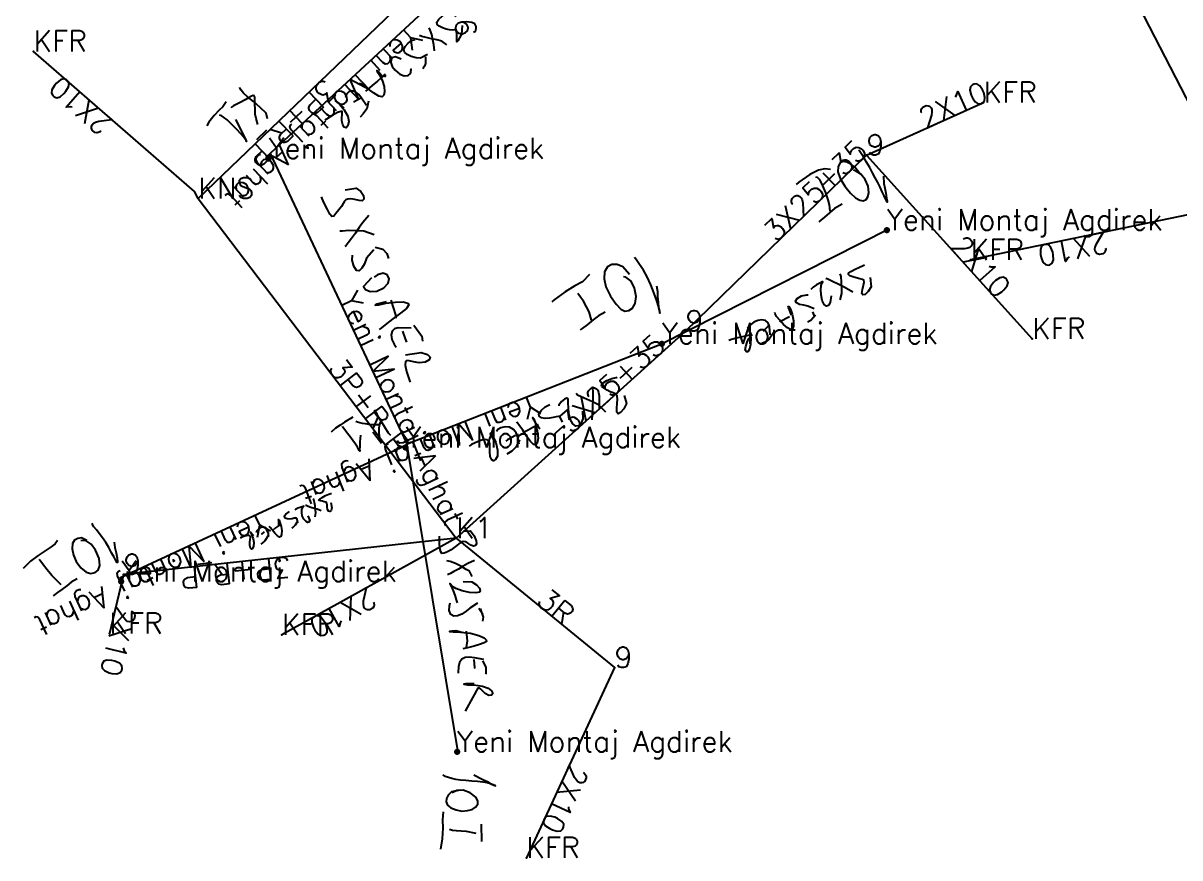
# Model space of a CAD drawing. Extents: x 510644 to 510972, y 4590403 to 4590808.
# Drawn here: x 510691.4 to 510802.9, y 4590513 to 4590593.4 of the extents above; entities that cross this region are included whole.
import ezdxf

# ---------------------------------------------------------------- set-up
doc = ezdxf.new("R2010")
doc.units = 0
doc.header["$MEASUREMENT"] = 0
for name, color, linetype, true_color in [('2X10', 96, 'Continuous', 0x008000), ('3P+R_P', 96, 'Continuous', 0x008000), ('3R', 96, 'Continuous', 0x008000), ('3X25+35', 96, 'Continuous', 0x008000), ('9', 96, 'Continuous', 0x008000), ('Cizimler', 5, 'Continuous', 0x0000ff), ('K1', 96, 'Continuous', 0x008000), ('KOFRA', 96, 'Continuous', 0x008000), ('KONSOL', 96, 'Continuous', 0x008000), ('Yeni_Montaj_Agdirek', 5, 'Continuous', 0x0000ff), ('Yeni_Montaj_Aghat', 5, 'Continuous', 0x0000ff)]:
    doc.layers.add(name, color=color, linetype=linetype, true_color=true_color)
doc.layers.add('Etiket', color=7, linetype='Continuous')
doc.styles.get("Standard").update_dxf_attribs({"font": 'simplex.shx'})

msp = doc.modelspace()

# ---------------------------------------------------------------- linework, layer by layer
at = {"layer": '2X10', "color": 96, "true_color": 0x008000}
for p, q in [((510772.7151, 4590580.7127), (510784.002, 4590585.7917)), ((510772.7151, 4590580.7127), (510788.6947, 4590563.0123)), ((510808.8202, 4590576.0166), (510782.7576, 4590570.6125)), ((510733.1523, 4590543.7779), (510716.3404, 4590534.4805)), ((510701.0903, 4590540.284), (510699.7149, 4590534.588)), ((510748.4224, 4590531.3037), (510739.9218, 4590512.9655))]:
    msp.add_line(p, q, dxfattribs=at)
msp.add_polyline3d([(510708.2862, 4590576.5414, 0), (510707.9084, 4590577.222, 0), (510692.4029, 4590590.7259, 0)], dxfattribs=at)
at = {"layer": '3P+R_P', "color": 96, "true_color": 0x008000}
for p, q in [((510808.8202, 4590576.0166), (510789.8739, 4590612.8192)), ((510732.6178, 4590599.9077), (510708.2862, 4590576.5414)), ((510708.2862, 4590576.5414), (510733.1523, 4590543.7779)), ((510733.1523, 4590543.7779), (510701.0903, 4590540.284))]:
    msp.add_line(p, q, dxfattribs=at)
at = {"layer": '3R', "color": 96, "true_color": 0x008000}
msp.add_line((510733.1523, 4590543.7779), (510748.4224, 4590531.3037), dxfattribs=at)
at = {"layer": '3X25+35', "color": 96, "true_color": 0x008000}
for p, q in [((510755.2629, 4590563.7547), (510772.7151, 4590580.7127)), ((510733.1523, 4590543.7779), (510755.2629, 4590563.7547))]:
    msp.add_line(p, q, dxfattribs=at)
at = {"layer": '9', "color": 96, "true_color": 0x008000}
for p in [(510772.7151, 4590580.7127), (510755.2629, 4590563.7547), (510701.0903, 4590540.284), (510748.4224, 4590531.3037)]:
    msp.add_point(p, dxfattribs=at)
at = {"layer": 'Cizimler', "color": 5, "true_color": 0x0000ff}
for p, q in [((510767.7341, 4590565.1287), (510767.55, 4590565.6247)), ((510763.3447, 4590564.3712), (510762.7449, 4590563.7174)), ((510735.3508, 4590537.0558), (510735.7363, 4590536.4539))]:
    msp.add_line(p, q, dxfattribs=at)
for points in [[(510733.7372, 4590593.2138, 0), (510733.6711, 4590592.3784, 0), (510733.4856, 4590592.03, 0), (510733.323, 4590591.7431, 0), (510733.2341, 4590591.6482, 0), (510733.2142, 4590591.7583, 0), (510733.2226, 4590592.0939, 0), (510733.2186, 4590592.4277, 0), (510733.1879, 4590592.6548, 0), (510733.1215, 4590592.7586, 0), (510732.9793, 4590592.8051, 0), (510732.7755, 4590592.783, 0), (510732.5056, 4590592.8016, 0), (510732.1768, 4590592.8597, 0), (510731.8224, 4590592.9944, 0), (510731.5166, 4590593.152, 0), (510731.33, 4590593.3278, 0), (510731.2873, 4590593.5273, 0), (510731.4725, 4590593.8179, 0), (510731.8202, 4590594.1224, 0), (510732.2143, 4590594.4413, 0), (510732.5526, 4590594.6476, 0), (510732.8394, 4590594.6791, 0)], [(510731.0673, 4590590.7642, 0), (510731.0051, 4590591.3446, 0), (510730.9032, 4590591.8355, 0), (510730.7927, 4590592.3373, 0), (510730.6602, 4590592.7725, 0), (510730.5644, 4590593.0084, 0)], [(510730.3807, 4590590.4278, 0), (510729.7207, 4590590.0632, 0), (510729.3012, 4590590.0938, 0), (510728.8309, 4590590.2342, 0), (510728.4241, 4590590.4213, 0), (510728.1844, 4590590.656, 0), (510728.1005, 4590590.893, 0), (510728.237, 4590591.2058, 0), (510728.5276, 4590591.518, 0), (510728.8588, 4590591.7673, 0), (510729.1814, 4590591.8535, 0)], [(510732.2466, 4590591.3592, 0), (510731.7593, 4590591.6992, 0), (510731.3019, 4590591.8322, 0), (510730.7847, 4590591.9333, 0), (510730.2701, 4590592.0549, 0), (510729.8416, 4590592.1658, 0), (510729.6152, 4590592.2428, 0)], [(510727.8615, 4590589.9623, 0), (510727.3152, 4590590.1917, 0), (510727.0541, 4590590.1169, 0), (510726.8872, 4590589.9443, 0), (510726.8595, 4590589.6402, 0), (510726.9967, 4590589.2785, 0), (510727.2813, 4590588.9006, 0), (510727.7209, 4590588.5279, 0), (510728.1406, 4590588.3579, 0), (510728.5144, 4590588.4127, 0), (510728.7434, 4590588.5944, 0), (510728.8032, 4590588.9303, 0), (510728.7407, 4590589.0441, 0)], [(510730.1989, 4590590.2107, 0), (510730.2104, 4590589.5463, 0), (510730.0927, 4590589.2841, 0), (510729.976, 4590589.0965, 0), (510729.9245, 4590589.0524, 0)], [(510726.1194, 4590588.2076, 0), (510725.6079, 4590588.8042, 0), (510725.5059, 4590588.8875, 0), (510725.5523, 4590588.799, 0), (510725.7428, 4590588.4938, 0), (510726.0263, 4590587.9609, 0), (510726.201, 4590587.3282, 0), (510726.243, 4590586.8361, 0), (510726.1708, 4590586.5113, 0), (510726.0052, 4590586.3493, 0), (510725.6844, 4590586.4192, 0), (510725.1965, 4590586.7293, 0), (510724.7141, 4590587.075, 0), (510724.2669, 4590587.3874, 0), (510723.9295, 4590587.5954, 0), (510723.8223, 4590587.6653, 0)], [(510726.132, 4590588.3672, 0), (510725.5601, 4590587.8354, 0), (510725.0708, 4590587.4345, 0), (510724.5677, 4590587.0063, 0), (510724.3984, 4590586.8749, 0)], [(510714.0278, 4590583.6756, 0), (510713.8671, 4590584.2398, 0), (510713.7834, 4590584.6669, 0), (510713.7615, 4590585.1494, 0), (510713.7512, 4590585.6442, 0), (510713.7489, 4590586.0311, 0), (510713.7254, 4590586.3063, 0), (510713.6759, 4590586.4528, 0), (510713.5877, 4590586.4615, 0), (510713.42, 4590586.3891, 0), (510713.1449, 4590586.2337, 0), (510712.797, 4590586.0468, 0), (510712.4038, 4590585.8367, 0), (510712.0069, 4590585.6494, 0), (510711.689, 4590585.4885, 0), (510711.4954, 4590585.3523, 0), (510711.4383, 4590585.2927, 0)], [(510714.9673, 4590584.226, 0), (510714.8425, 4590584.7586, 0), (510714.2459, 4590585.2966, 0), (510713.6051, 4590585.8786, 0), (510713.0487, 4590586.3495, 0), (510712.6454, 4590586.7052, 0), (510712.4089, 4590586.9894, 0), (510712.3011, 4590587.2013, 0), (510712.2794, 4590587.2539, 0)], [(510724.5179, 4590585.5174, 0), (510724.0426, 4590586.2089, 0), (510723.7656, 4590586.5566, 0), (510723.4451, 4590586.8252, 0), (510723.1234, 4590586.912, 0), (510722.8144, 4590586.8216, 0), (510722.5784, 4590586.5894, 0), (510722.4745, 4590586.2896, 0)], [(510724.0227, 4590586.2487, 0), (510723.3176, 4590585.8573, 0), (510723.2504, 4590585.797, 0)], [(510710.9921, 4590585.8427, 0), (510710.6575, 4590585.3815, 0), (510710.2913, 4590585.0528, 0), (510709.8126, 4590584.5514, 0), (510709.2972, 4590583.8932, 0), (510709.0989, 4590583.5409, 0)], [(510722.3403, 4590585.2486, 0), (510721.928, 4590585.6298, 0), (510721.6576, 4590585.8519, 0), (510721.5353, 4590585.9595, 0), (510721.6574, 4590585.8872, 0), (510721.9396, 4590585.5954, 0), (510722.3595, 4590585.081, 0), (510722.7042, 4590584.4797, 0), (510722.7948, 4590583.95, 0), (510722.7137, 4590583.543, 0), (510722.5433, 4590583.3633, 0), (510722.3632, 4590583.4015, 0), (510722.2139, 4590583.6447, 0), (510722.136, 4590584.0161, 0), (510722.1289, 4590584.3459, 0), (510722.156, 4590584.6049, 0), (510722.1677, 4590584.8096, 0), (510722.15, 4590584.9329, 0), (510722.0349, 4590584.9313, 0), (510721.7138, 4590584.8241, 0), (510721.2509, 4590584.5696, 0), (510720.6529, 4590584.1846, 0), (510720.4918, 4590584.0755, 0)], [(510724.697, 4590585.9271, 0), (510724.5344, 4590585.1842, 0), (510724.2017, 4590584.6937, 0), (510723.8863, 4590584.3863, 0)], [(510711.8754, 4590584.1556, 0), (510712.2823, 4590583.3381, 0), (510712.5108, 4590582.8818, 0), (510712.7054, 4590582.5049, 0), (510712.8303, 4590582.2629, 0), (510712.9084, 4590582.1116, 0), (510712.9483, 4590582.0342, 0), (510712.9147, 4590582.1265, 0), (510712.7361, 4590582.3524, 0), (510712.4154, 4590582.7374, 0), (510711.9777, 4590583.2257, 0), (510711.4997, 4590583.7147, 0), (510711.0581, 4590584.1089, 0), (510710.7223, 4590584.377, 0), (510710.4846, 4590584.5353, 0), (510710.3466, 4590584.5853, 0)], [(510774.3509, 4590578.6903, 0), (510774.4036, 4590577.9736, 0), (510774.4961, 4590577.5336, 0), (510774.5811, 4590577.0371, 0), (510774.6417, 4590576.5794, 0), (510774.6997, 4590576.2703, 0), (510774.7261, 4590576.1785, 0), (510774.6804, 4590576.2352, 0), (510774.5736, 4590576.4545, 0), (510774.4188, 4590576.787, 0), (510774.2331, 4590577.188, 0), (510774.0296, 4590577.6235, 0), (510773.8023, 4590578.0857, 0), (510773.5546, 4590578.5427, 0), (510773.3113, 4590579.007, 0), (510773.0325, 4590579.5163, 0), (510772.7363, 4590580.0358, 0), (510772.4596, 4590580.4973, 0), (510772.2184, 4590580.8769, 0), (510772.0683, 4590581.0809, 0), (510772.0006, 4590581.1576, 0), (510771.9879, 4590581.1014, 0)], [(510772.0421, 4590578.9735, 0), (510771.6069, 4590579.5595, 0), (510771.2255, 4590579.8496, 0), (510770.8307, 4590580.0385, 0), (510770.4669, 4590580.0919, 0), (510770.1793, 4590579.9812, 0), (510769.9942, 4590579.6259, 0), (510769.9618, 4590579.0998, 0), (510770.1774, 4590578.4564, 0), (510770.6157, 4590577.7271, 0), (510771.1649, 4590577.059, 0), (510771.6568, 4590576.6101, 0), (510772.0624, 4590576.3833, 0), (510772.399, 4590576.3281, 0), (510772.6767, 4590576.436, 0), (510772.8646, 4590576.6902, 0), (510772.943, 4590577.1234, 0), (510772.8692, 4590577.7138, 0), (510772.5804, 4590578.3622, 0), (510772.1819, 4590578.8874, 0), (510771.675, 4590579.1959, 0), (510771.4731, 4590579.2626, 0)], [(510769.2361, 4590579.3272, 0), (510768.6962, 4590579.3979, 0), (510768.1033, 4590579.2687, 0), (510767.2437, 4590578.8621, 0), (510766.2008, 4590578.1235, 0), (510765.9236, 4590577.8959, 0)], [(510769.2077, 4590575.3115, 0), (510769.1638, 4590575.9146, 0), (510769.015, 4590576.398, 0), (510768.7867, 4590577.0747, 0), (510768.5099, 4590577.7729, 0), (510768.248, 4590578.3168, 0), (510768.0072, 4590578.571, 0), (510767.8505, 4590578.6045, 0)], [(510722.4594, 4590577.3875, 0), (510723.4993, 4590577.5285, 0), (510723.949, 4590577.1976, 0), (510724.2285, 4590576.8137, 0), (510724.2534, 4590576.4882, 0), (510724.1032, 4590576.3291, 0), (510723.7859, 4590576.3391, 0), (510723.3755, 4590576.4376, 0), (510722.9898, 4590576.5067, 0), (510722.7056, 4590576.4869, 0), (510722.5096, 4590576.4125, 0), (510722.373, 4590576.2676, 0), (510722.2481, 4590576.0588, 0), (510722.0889, 4590575.7763, 0), (510721.8449, 4590575.4302, 0), (510721.565, 4590575.1079, 0), (510721.3453, 4590574.8507, 0), (510721.1563, 4590574.7937, 0), (510720.9828, 4590575.0141, 0), (510720.7438, 4590575.4857, 0), (510720.4355, 4590576.1009, 0), (510720.2464, 4590576.5454, 0), (510720.1667, 4590576.712, 0)], [(510770.3768, 4590575.9975, 0), (510769.6231, 4590575.5715, 0), (510769.1402, 4590575.1427, 0), (510768.6744, 4590574.7424, 0), (510768.3228, 4590574.4581, 0), (510768.1325, 4590574.2914, 0)], [(510724.736, 4590574.8864, 0), (510724.1581, 4590574.2268, 0), (510723.8112, 4590573.7404, 0), (510723.4328, 4590573.1812, 0), (510723.0592, 4590572.6822, 0), (510722.7329, 4590572.2791, 0), (510722.5326, 4590572.0127, 0), (510722.435, 4590571.9061, 0)], [(510725.2639, 4590573.0235, 0), (510724.2609, 4590573.374, 0), (510723.5134, 4590573.4306, 0), (510722.7774, 4590573.4453, 0), (510722.2006, 4590573.4042, 0), (510721.9214, 4590573.3796, 0)], [(510725.3577, 4590571.8456, 0), (510726.0994, 4590571.6682, 0), (510726.4553, 4590571.2295, 0), (510726.6252, 4590570.7649, 0)], [(510725.2121, 4590571.5966, 0), (510724.5163, 4590570.7867, 0), (510724.3018, 4590570.2508, 0), (510724.0512, 4590569.8132, 0), (510723.7966, 4590569.5696, 0), (510723.5466, 4590569.6078, 0), (510723.2802, 4590570.006, 0), (510723.1385, 4590570.5903, 0), (510723.1671, 4590571.0616, 0)], [(510752.4657, 4590568.1296, 0), (510752.5658, 4590567.5748, 0), (510752.5706, 4590567.0552, 0), (510752.6225, 4590566.5049, 0), (510752.6796, 4590565.9897, 0), (510752.7497, 4590565.6283, 0), (510752.7943, 4590565.477, 0), (510752.8015, 4590565.6564, 0), (510752.7, 4590566.0713, 0), (510752.5034, 4590566.6625, 0), (510752.2327, 4590567.3902, 0), (510751.9113, 4590568.2073, 0), (510751.5599, 4590568.971, 0), (510751.2025, 4590569.6208, 0), (510750.8381, 4590570.1737, 0), (510750.5744, 4590570.5738, 0), (510750.4201, 4590570.7976, 0), (510750.377, 4590570.8733, 0)], [(510749.8767, 4590569.222, 0), (510749.2161, 4590569.9631, 0), (510748.6947, 4590570.1662, 0), (510748.1542, 4590570.1815, 0), (510747.7314, 4590569.955, 0), (510747.4711, 4590569.4657, 0), (510747.4337, 4590568.8057, 0), (510747.6013, 4590568.0309, 0), (510748.0436, 4590567.1209, 0), (510748.5671, 4590566.3387, 0), (510749.0207, 4590565.8531, 0), (510749.4207, 4590565.6594, 0), (510749.8113, 4590565.7297, 0), (510750.1694, 4590565.9509, 0), (510750.4225, 4590566.4083, 0), (510750.4964, 4590567.1035, 0), (510750.3512, 4590567.89, 0), (510750.0284, 4590568.5656, 0), (510749.506, 4590568.9462, 0), (510749.2873, 4590568.9978, 0)], [(510773.0799, 4590568.9182, 0), (510773.1765, 4590568.0242, 0), (510772.8969, 4590567.5564, 0), (510772.5972, 4590567.2858, 0), (510772.3603, 4590567.2392, 0), (510772.2618, 4590567.3844, 0), (510772.3257, 4590567.772, 0), (510772.4329, 4590568.1837, 0), (510772.4981, 4590568.4862, 0), (510772.473, 4590568.6503, 0), (510772.3258, 4590568.744, 0), (510772.0714, 4590568.8036, 0), (510771.729, 4590568.8789, 0), (510771.4003, 4590568.9759, 0), (510771.1174, 4590569.0917, 0), (510770.972, 4590569.2119, 0), (510770.9782, 4590569.3313, 0), (510771.2162, 4590569.4994, 0), (510771.6226, 4590569.7147, 0), (510772.053, 4590569.9236, 0), (510772.4013, 4590570.0866, 0), (510772.5255, 4590570.1464, 0)], [(510724.9836, 4590568.8924, 0), (510724.2314, 4590568.0492, 0), (510724.4047, 4590567.7634, 0), (510724.8669, 4590567.5677, 0), (510725.5193, 4590567.6071, 0), (510726.1641, 4590567.9297, 0), (510726.6073, 4590568.3629, 0), (510726.6928, 4590568.8194, 0), (510726.5063, 4590569.1905, 0), (510726.1146, 4590569.3461, 0), (510725.5737, 4590569.1919, 0), (510725.2627, 4590568.9638, 0)], [(510746.0202, 4590569.2045, 0), (510745.3234, 4590568.5167, 0), (510744.5923, 4590568.1333, 0), (510743.6639, 4590567.545, 0), (510742.6024, 4590566.7674, 0), (510742.3651, 4590566.5713, 0)], [(510769.3216, 4590567.1506, 0), (510769.2324, 4590566.4989, 0), (510769.0472, 4590566.2316, 0), (510768.8503, 4590566.1649, 0), (510768.6394, 4590566.3336, 0), (510768.454, 4590566.7118, 0), (510768.3351, 4590567.2434, 0), (510768.3157, 4590567.7401, 0), (510768.3453, 4590568.146, 0), (510768.4351, 4590568.4079, 0), (510768.5111, 4590568.5063, 0), (510768.4372, 4590568.4938, 0), (510768.2239, 4590568.3842, 0), (510767.9059, 4590568.204, 0), (510767.5762, 4590567.9772, 0), (510767.3429, 4590567.7769, 0)], [(510771.4093, 4590567.507, 0), (510770.5746, 4590568.0042, 0), (510769.9785, 4590568.273, 0), (510769.4313, 4590568.5312, 0), (510768.9835, 4590568.7457, 0), (510768.8031, 4590568.8277, 0)], [(510770.1691, 4590566.7818, 0), (510770.3521, 4590567.3738, 0), (510770.3384, 4590567.9024, 0), (510770.3153, 4590568.4948, 0), (510770.2729, 4590569.0265, 0), (510770.1813, 4590569.2799, 0)], [(510746.1911, 4590564.8214, 0), (510745.9944, 4590565.5951, 0), (510745.7301, 4590566.1084, 0), (510745.4348, 4590566.642, 0), (510745.142, 4590567.0331, 0), (510744.8799, 4590567.373, 0)], [(510726.4065, 4590566.5603, 0), (510725.5178, 4590566.3559, 0), (510725.3495, 4590566.2402, 0), (510725.6875, 4590566.2834, 0), (510726.3735, 4590566.4502, 0), (510727.2709, 4590566.5525, 0), (510728.0489, 4590566.5682, 0), (510728.485, 4590566.4435, 0), (510728.5975, 4590566.2909, 0), (510728.3696, 4590565.9474, 0), (510727.7755, 4590565.4686, 0), (510727.0605, 4590564.9323, 0), (510726.4617, 4590564.4752, 0), (510725.9663, 4590564.0695, 0), (510725.7299, 4590563.911, 0)], [(510726.851, 4590566.7215, 0), (510727.3037, 4590565.3159, 0), (510727.3471, 4590564.9929, 0)], [(510767.6758, 4590565.9164, 0), (510767.0708, 4590566.1703, 0), (510766.6699, 4590566.2428, 0), (510766.2543, 4590566.3322, 0), (510765.9661, 4590566.4681, 0), (510765.8692, 4590566.6416, 0), (510766.0496, 4590566.8902, 0), (510766.4673, 4590567.1434, 0), (510766.9787, 4590567.2501, 0), (510767.0815, 4590567.2603, 0)], [(510747.5062, 4590565.5884, 0), (510746.864, 4590565.2397, 0), (510746.3578, 4590564.8293, 0), (510745.8021, 4590564.3514, 0), (510745.3201, 4590564.007, 0), (510745.1113, 4590563.8829, 0)], [(510765.474, 4590565.2851, 0), (510765.3005, 4590565.8001, 0), (510765.1931, 4590566.0087, 0), (510765.1537, 4590566.1314, 0), (510765.2402, 4590566.1113, 0), (510765.3778, 4590565.8677, 0), (510765.5543, 4590565.3868, 0), (510765.6961, 4590564.7579, 0), (510765.6967, 4590564.2282, 0), (510765.5734, 4590563.9627, 0), (510765.3828, 4590563.8996, 0), (510765.096, 4590564.0533, 0), (510764.728, 4590564.4034, 0), (510764.3519, 4590564.8039, 0), (510764.0536, 4590565.1636, 0), (510763.9031, 4590565.4092, 0), (510763.8755, 4590565.5597, 0)], [(510765.3058, 4590565.1242, 0), (510764.3642, 4590564.6524, 0), (510764.3209, 4590564.614, 0)], [(510767.8041, 4590565.2748, 0), (510767.3597, 4590564.7876, 0), (510767.0938, 4590564.6341, 0), (510767.0239, 4590564.5981, 0)], [(510728.8218, 4590564.0365, 0), (510727.561, 4590564.0821, 0), (510727.2122, 4590563.9572, 0), (510726.9755, 4590563.757, 0), (510726.892, 4590563.3815, 0), (510726.9608, 4590562.9558, 0), (510727.1773, 4590562.5031, 0), (510727.3562, 4590562.1959, 0)], [(510729.0876, 4590564.3215, 0), (510729.8374, 4590563.2706, 0), (510729.9123, 4590562.7831, 0)], [(510761.6995, 4590563.3081, 0), (510761.3939, 4590563.8691, 0), (510761.3015, 4590564.0348, 0), (510761.2743, 4590564.1047, 0), (510761.3542, 4590563.9807, 0), (510761.4399, 4590563.6761, 0), (510761.5643, 4590563.0943, 0), (510761.551, 4590562.4625, 0), (510761.4328, 4590561.9991, 0), (510761.2674, 4590561.7608, 0), (510761.1356, 4590561.7461, 0), (510761.0369, 4590561.9023, 0), (510761.0822, 4590562.2676, 0), (510761.2107, 4590562.6991, 0), (510761.3872, 4590563.0373, 0), (510761.566, 4590563.2579, 0), (510761.6635, 4590563.3482, 0), (510761.5749, 4590563.3706, 0), (510761.3081, 4590563.3209, 0), (510760.8779, 4590563.2441, 0), (510760.3096, 4590563.1168, 0), (510759.6987, 4590562.9293, 0), (510759.4383, 4590562.8391, 0)], [(510763.4185, 4590563.394, 0), (510763.3549, 4590564.1917, 0), (510763.2251, 4590564.5628, 0), (510762.9948, 4590564.7837, 0), (510762.6369, 4590564.839, 0), (510762.2328, 4590564.7691, 0), (510761.8653, 4590564.6078, 0), (510761.5817, 4590564.3814, 0), (510761.513, 4590564.2934, 0)], [(510727.9747, 4590563.7522, 0), (510728.2306, 4590563.024, 0), (510728.3684, 4590562.6891, 0)], [(510763.8162, 4590563.676, 0), (510763.3436, 4590562.9823, 0), (510763.0113, 4590562.7155, 0), (510762.641, 4590562.5486, 0)], [(510728.277, 4590561.4712, 0), (510729.7655, 4590561.6959, 0), (510730.3775, 4590561.5061, 0), (510730.651, 4590561.2429, 0), (510730.5639, 4590560.9783, 0), (510730.1692, 4590560.7436, 0), (510729.5834, 4590560.6929, 0), (510729.0322, 4590560.798, 0), (510728.6342, 4590560.8899, 0), (510728.401, 4590560.9107, 0), (510728.269, 4590560.8157, 0), (510728.2363, 4590560.4848, 0), (510728.372, 4590559.8635, 0), (510728.6863, 4590558.9022, 0), (510728.7103, 4590558.8289, 0)], [(510746.2644, 4590555.2105, 0), (510746.3085, 4590555.7579, 0), (510746.3194, 4590556.4086, 0), (510746.3604, 4590557.153, 0), (510746.3673, 4590557.8259, 0), (510746.3228, 4590558.3194, 0), (510746.2874, 4590558.3972, 0)], [(510749.3675, 4590557.5598, 0), (510749.592, 4590556.7845, 0), (510749.3219, 4590556.2497, 0), (510748.9987, 4590555.8907, 0), (510748.7764, 4590555.7753, 0), (510748.65, 4590555.9378, 0), (510748.6367, 4590556.327, 0), (510748.6784, 4590556.7698, 0), (510748.7186, 4590557.186, 0), (510748.6671, 4590557.4753, 0), (510748.5544, 4590557.6796, 0), (510748.3019, 4590557.7905, 0), (510748.0116, 4590557.9077, 0), (510747.7181, 4590558.0669, 0), (510747.4262, 4590558.2574, 0), (510747.2164, 4590558.4232, 0), (510747.1688, 4590558.582, 0), (510747.3164, 4590558.7743, 0), (510747.6904, 4590558.9867, 0), (510748.1645, 4590559.1726, 0), (510748.5814, 4590559.2794, 0), (510748.6723, 4590559.3137, 0)], [(510745.3287, 4590556.0424, 0), (510745.3642, 4590555.2868, 0), (510745.1877, 4590554.8247, 0), (510744.9607, 4590554.6049, 0), (510744.7081, 4590554.5739, 0), (510744.4094, 4590554.8114, 0), (510744.1606, 4590555.2539, 0), (510744.0244, 4590555.8299, 0), (510743.9714, 4590556.359, 0), (510743.9666, 4590556.8179, 0), (510743.9628, 4590557.1447, 0), (510743.9274, 4590557.2551, 0), (510743.7905, 4590557.2713, 0), (510743.5851, 4590557.176, 0), (510743.3173, 4590556.9671, 0), (510743.0675, 4590556.623, 0), (510743.0417, 4590556.564, 0)], [(510747.5878, 4590555.9374, 0), (510746.8672, 4590556.6328, 0), (510746.3107, 4590556.9233, 0), (510745.7178, 4590557.1779, 0), (510745.2081, 4590557.4105, 0), (510744.8643, 4590557.5913, 0), (510744.7114, 4590557.7226, 0)], [(510726.8403, 4590553.6808, 0), (510726.6257, 4590553.9251, 0), (510725.9242, 4590555.066, 0), (510725.6991, 4590555.4254, 0), (510725.5232, 4590555.7322, 0), (510725.3732, 4590555.98, 0), (510725.2917, 4590556.1246, 0), (510725.2809, 4590556.141, 0)], [(510743.3949, 4590554.9695, 0), (510743.1501, 4590555.5076, 0), (510743.0134, 4590555.5087, 0), (510742.8102, 4590555.473, 0), (510742.5166, 4590555.4131, 0), (510742.1463, 4590555.3567, 0), (510741.7468, 4590555.3379, 0), (510741.367, 4590555.3853, 0), (510741.1657, 4590555.5376, 0), (510741.1249, 4590555.7691, 0), (510741.3399, 4590556.0936, 0), (510741.7406, 4590556.439, 0), (510742.1718, 4590556.6891, 0)], [(510723.2064, 4590555.4478, 0), (510722.9445, 4590555.2897, 0), (510722.7028, 4590555.158, 0), (510722.3862, 4590554.9742, 0), (510721.9653, 4590554.6967, 0), (510721.5275, 4590554.3808, 0), (510721.1161, 4590554.0191, 0)], [(510725.9162, 4590552.9845, 0), (510725.8382, 4590553.2602, 0), (510725.768, 4590553.6167, 0), (510725.7225, 4590553.998, 0), (510725.7194, 4590554.3733, 0), (510725.7487, 4590554.6616, 0), (510725.8113, 4590554.8896, 0), (510725.8703, 4590555.02, 0), (510725.9167, 4590555.0582, 0), (510725.9462, 4590555.0007, 0), (510725.9202, 4590554.9166, 0), (510725.8611, 4590554.8292, 0), (510725.7529, 4590554.7593, 0), (510725.5889, 4590554.7143, 0), (510725.349, 4590554.7076, 0), (510725.0653, 4590554.7287, 0), (510724.7459, 4590554.7599, 0), (510724.4191, 4590554.803, 0), (510724.1234, 4590554.8473, 0), (510723.8653, 4590554.9151, 0), (510723.6474, 4590554.9852, 0), (510723.4818, 4590555.0287, 0)], [(510741.2137, 4590554.3106, 0), (510740.8596, 4590554.8111, 0), (510740.6752, 4590555.1523, 0), (510740.5632, 4590555.3776, 0), (510740.5554, 4590555.4251, 0), (510740.6357, 4590555.2855, 0), (510740.8063, 4590554.8494, 0), (510740.9751, 4590554.1224, 0), (510741.0465, 4590553.4258, 0), (510740.9694, 4590552.9601, 0), (510740.8303, 4590552.7715, 0), (510740.6268, 4590552.8214, 0), (510740.3124, 4590553.1221, 0), (510739.9246, 4590553.6369, 0), (510739.5714, 4590554.1976, 0), (510739.2486, 4590554.6245, 0), (510739.031, 4590554.9569, 0), (510739.0051, 4590555.0088, 0)], [(510723.9259, 4590553.7162, 0), (510723.896, 4590553.386, 0), (510723.8716, 4590553.0849, 0), (510723.8536, 4590552.8076, 0), (510723.8499, 4590552.57, 0), (510723.8483, 4590552.3662, 0), (510723.8563, 4590552.23, 0), (510723.8627, 4590552.1709, 0), (510723.8142, 4590552.2495, 0), (510723.7467, 4590552.3807, 0), (510723.6282, 4590552.5715, 0), (510723.439, 4590552.8493, 0), (510723.1896, 4590553.191, 0), (510722.9321, 4590553.5458, 0), (510722.6849, 4590553.8771, 0), (510722.4951, 4590554.1498, 0), (510722.3182, 4590554.37, 0), (510722.2053, 4590554.5324, 0), (510722.1824, 4590554.568, 0)], [(510736.9327, 4590553.0194, 0), (510736.57, 4590553.6581, 0), (510736.4721, 4590553.8399, 0), (510736.4532, 4590553.9173, 0), (510736.5565, 4590553.8373, 0), (510736.7302, 4590553.5482, 0), (510736.9898, 4590553.0078, 0), (510737.1479, 4590552.2674, 0), (510737.1251, 4590551.7071, 0), (510736.9633, 4590551.3706, 0), (510736.7626, 4590551.2478, 0), (510736.5793, 4590551.3521, 0), (510736.4331, 4590551.6611, 0), (510736.4016, 4590552.1185, 0), (510736.3993, 4590552.5371, 0), (510736.3914, 4590552.8835, 0), (510736.3226, 4590553.1353, 0), (510736.1438, 4590553.2828, 0), (510735.7895, 4590553.2882, 0), (510735.2792, 4590553.1027, 0), (510734.6438, 4590552.8047, 0), (510734.4, 4590552.6709, 0)], [(510739.2247, 4590552.8667, 0), (510739.1114, 4590553.5272, 0), (510738.9301, 4590553.9475, 0), (510738.6764, 4590554.2653, 0), (510738.3048, 4590554.4829, 0), (510737.8936, 4590554.5207, 0), (510737.4774, 4590554.428, 0), (510737.1836, 4590554.2579, 0), (510737.0515, 4590554.0693, 0)], [(510741.0911, 4590554.7084, 0), (510740.5522, 4590554.4518, 0), (510740.0945, 4590554.2078, 0), (510739.5933, 4590553.9332, 0)], [(510743.4117, 4590554.5169, 0), (510742.8005, 4590553.9695, 0), (510742.5791, 4590553.7597, 0), (510742.4944, 4590553.6996, 0)], [(510738.8823, 4590553.6766, 0), (510738.1012, 4590553.2818, 0), (510737.9324, 4590553.1569, 0)], [(510739.2737, 4590553.2761, 0), (510738.9404, 4590552.5813, 0), (510738.5098, 4590552.1886, 0), (510738.0383, 4590551.8919, 0)], [(510719.554, 4590545.8603, 0), (510719.6103, 4590546.2159, 0), (510719.5808, 4590546.532, 0), (510719.5462, 4590546.8971, 0), (510719.5092, 4590547.2224, 0), (510719.4427, 4590547.4741, 0), (510719.3747, 4590547.5928, 0)], [(510721.074, 4590547.2427, 0), (510721.1752, 4590546.7247, 0), (510721.0881, 4590546.4595, 0), (510720.9703, 4590546.3446, 0), (510720.8434, 4590546.3794, 0), (510720.7527, 4590546.5619, 0), (510720.7139, 4590546.8046, 0), (510720.7078, 4590547.008, 0), (510720.6966, 4590547.1427, 0), (510720.6522, 4590547.2171, 0), (510720.5789, 4590547.2656, 0), (510720.4397, 4590547.2913, 0), (510720.2618, 4590547.3426, 0), (510720.0867, 4590547.3838, 0), (510719.9585, 4590547.4337, 0), (510719.9149, 4590547.4742, 0), (510720.0048, 4590547.5706, 0), (510720.234, 4590547.7161, 0), (510720.5651, 4590547.9063, 0), (510720.8699, 4590548.03, 0), (510721.0852, 4590548.0918, 0), (510721.1344, 4590548.0934, 0)], [(510717.8866, 4590545.2309, 0), (510717.8079, 4590545.5812, 0), (510717.7752, 4590545.6925, 0), (510717.741, 4590545.7435, 0), (510717.6653, 4590545.7333, 0), (510717.5378, 4590545.7129, 0), (510717.3481, 4590545.6668, 0), (510717.1124, 4590545.6365, 0), (510716.8686, 4590545.6529, 0), (510716.6779, 4590545.7084, 0), (510716.5884, 4590545.8007, 0), (510716.6138, 4590545.9394, 0), (510716.7401, 4590546.1058, 0), (510716.9532, 4590546.2749, 0), (510717.0838, 4590546.3683, 0)], [(510718.8372, 4590545.9582, 0), (510719.0289, 4590545.4816, 0), (510718.9641, 4590545.3362, 0), (510718.8502, 4590545.2856, 0), (510718.6894, 4590545.3849, 0), (510718.4806, 4590545.6202, 0), (510718.3207, 4590545.9477, 0), (510718.2631, 4590546.2576, 0), (510718.2585, 4590546.5062, 0), (510718.2959, 4590546.6722, 0), (510718.3727, 4590546.7663, 0), (510718.4476, 4590546.8352, 0), (510718.4795, 4590546.8655, 0), (510718.299, 4590546.8206, 0), (510718.117, 4590546.758, 0), (510717.8913, 4590546.6752, 0), (510717.672, 4590546.5409, 0), (510717.5833, 4590546.475, 0)], [(510720.1282, 4590546.4307, 0), (510719.7496, 4590546.575, 0), (510719.4591, 4590546.6643, 0), (510719.1497, 4590546.7557, 0), (510718.8717, 4590546.8379, 0), (510718.6803, 4590546.9289, 0), (510718.6145, 4590546.9379, 0)], [(510700.1645, 4590543.4155, 0), (510700.2496, 4590542.8876, 0), (510700.3722, 4590542.3631, 0), (510700.473, 4590541.8671, 0), (510700.5057, 4590541.5196, 0), (510700.4841, 4590541.4282, 0), (510700.4463, 4590541.446, 0), (510700.3424, 4590541.6199, 0), (510700.1642, 4590541.9437, 0), (510699.9265, 4590542.3831, 0), (510699.6626, 4590542.8956, 0), (510699.3636, 4590543.3778, 0), (510699.0418, 4590543.8336, 0), (510698.7372, 4590544.2373, 0), (510698.4617, 4590544.5828, 0), (510698.2304, 4590544.879, 0), (510698.0813, 4590545.0983, 0), (510698.0187, 4590545.204, 0)], [(510716.0651, 4590545.0451, 0), (510716.0458, 4590545.4805, 0), (510716.0339, 4590545.5762, 0), (510716.0933, 4590545.5254, 0), (510716.1648, 4590545.2848, 0), (510716.2687, 4590544.9145, 0), (510716.3357, 4590544.5136, 0), (510716.3161, 4590544.1527, 0), (510716.2435, 4590543.9507, 0), (510716.1189, 4590543.8921, 0), (510715.9216, 4590544.0136, 0), (510715.6729, 4590544.2807, 0), (510715.4112, 4590544.5997, 0), (510715.2308, 4590544.8129, 0), (510715.1326, 4590544.9251, 0)], [(510716.2155, 4590545.1111, 0), (510715.7427, 4590544.7814, 0), (510715.4515, 4590544.5353, 0)], [(510717.8673, 4590545.3891, 0), (510717.6455, 4590545.0555, 0), (510717.4944, 4590544.9105, 0), (510717.3598, 4590544.7775, 0), (510717.3187, 4590544.7378, 0)], [(510713.6489, 4590544.0028, 0), (510713.3677, 4590544.3474, 0), (510713.3363, 4590544.3727, 0), (510713.3688, 4590544.3089, 0), (510713.4525, 4590544.0841, 0), (510713.5657, 4590543.7313, 0), (510713.6303, 4590543.3639, 0), (510713.6184, 4590543.0178, 0), (510713.5199, 4590542.7955, 0), (510713.4178, 4590542.7247, 0), (510713.3149, 4590542.8354, 0), (510713.2648, 4590543.0968, 0), (510713.2674, 4590543.3975, 0), (510713.2958, 4590543.6508, 0), (510713.3133, 4590543.8438, 0), (510713.2901, 4590543.9804, 0), (510713.1991, 4590544.0501, 0), (510713.0245, 4590544.0451, 0), (510712.7623, 4590543.9851, 0), (510712.4919, 4590543.8842, 0), (510712.3193, 4590543.7954, 0)], [(510715.0536, 4590543.9047, 0), (510715.051, 4590544.257, 0), (510714.9622, 4590544.4479, 0), (510714.8566, 4590544.654, 0), (510714.7352, 4590544.8107, 0), (510714.5623, 4590544.8625, 0), (510714.3439, 4590544.8277, 0), (510714.1252, 4590544.6871, 0), (510713.9378, 4590544.494, 0), (510713.8551, 4590544.3385, 0)], [(510715.0434, 4590544.0625, 0), (510714.7159, 4590543.5171, 0), (510714.4867, 4590543.3263, 0), (510714.3079, 4590543.2206, 0)], [(510714.6356, 4590544.4094, 0), (510714.3763, 4590544.1721, 0), (510714.3389, 4590544.1503, 0)], [(510733.8514, 4590544.4724, 0), (510734.5433, 4590544.4808, 0), (510734.8894, 4590544.0067, 0), (510735.0852, 4590543.542, 0), (510735.129, 4590543.2509, 0), (510735.0095, 4590543.0909, 0), (510734.8158, 4590543.0286, 0), (510734.561, 4590543.1302, 0), (510734.281, 4590543.2924, 0), (510734.0402, 4590543.4205, 0), (510733.8351, 4590543.4582, 0), (510733.6331, 4590543.4071, 0), (510733.417, 4590543.2483, 0), (510733.21, 4590543.0768, 0), (510732.9686, 4590542.8884, 0), (510732.6653, 4590542.6784, 0), (510732.3188, 4590542.4744, 0), (510732.0015, 4590542.3322, 0), (510731.7862, 4590542.3142, 0), (510731.6615, 4590542.4586, 0), (510731.5892, 4590542.819, 0), (510731.5507, 4590543.2926, 0), (510731.5479, 4590543.7611, 0), (510731.5402, 4590543.9669, 0)], [(510694.7122, 4590543.556, 0), (510694.4842, 4590543.2318, 0), (510694.0962, 4590542.9592, 0), (510693.5328, 4590542.5837, 0), (510692.8529, 4590542.1199, 0), (510692.1203, 4590541.5691, 0), (510691.4002, 4590540.8748, 0)], [(510697.5317, 4590543.5691, 0), (510697.0261, 4590543.807, 0), (510696.6658, 4590543.763, 0), (510696.3494, 4590543.5972, 0), (510696.1676, 4590543.26, 0), (510696.1376, 4590542.7767, 0), (510696.2426, 4590542.1524, 0), (510696.5016, 4590541.5347, 0), (510696.9645, 4590540.9394, 0), (510697.4729, 4590540.5213, 0), (510697.9387, 4590540.384, 0), (510698.3336, 4590540.4642, 0), (510698.6387, 4590540.7063, 0), (510698.7938, 4590541.1683, 0), (510698.726, 4590541.8324, 0), (510698.3824, 4590542.6272, 0), (510697.9554, 4590543.2256, 0), (510697.4762, 4590543.5344, 0), (510696.9758, 4590543.5668, 0)], [(510695.0668, 4590539.2817, 0), (510694.5747, 4590539.7686, 0), (510694.1664, 4590540.1936, 0), (510693.7251, 4590540.7283, 0), (510693.3557, 4590541.19, 0), (510693.0997, 4590541.5354, 0), (510692.9594, 4590541.7354, 0)], [(510734.9126, 4590541.649, 0), (510734.2873, 4590541.3436, 0), (510733.8391, 4590541.0772, 0), (510733.376, 4590540.8064, 0), (510732.9376, 4590540.571, 0), (510732.6021, 4590540.375, 0), (510732.3725, 4590540.2805, 0), (510732.3079, 4590540.2765, 0)], [(510734.6967, 4590540.1033, 0), (510734.4519, 4590540.6116, 0), (510734.1308, 4590540.7825, 0), (510733.6727, 4590541.0532, 0), (510733.1012, 4590541.3557, 0), (510732.5698, 4590541.5491, 0), (510732.2619, 4590541.6063, 0)], [(510696.5987, 4590539.8807, 0), (510696.0329, 4590539.5451, 0), (510695.6144, 4590539.1958, 0), (510695.1369, 4590538.8325, 0), (510694.7089, 4590538.5359, 0), (510694.3017, 4590538.2154, 0)], [(510733.8143, 4590539.6237, 0), (510734.6686, 4590539.5906, 0), (510735.1191, 4590539.2781, 0), (510735.3941, 4590538.9746, 0), (510735.4809, 4590538.7463, 0), (510735.3932, 4590538.593, 0), (510735.0496, 4590538.5178, 0), (510734.4313, 4590538.5504, 0), (510733.7174, 4590538.7007, 0), (510733.1289, 4590538.9273, 0), (510732.7444, 4590539.1752, 0), (510732.5716, 4590539.3728, 0), (510732.554, 4590539.4155, 0), (510732.5913, 4590539.3326, 0), (510732.7099, 4590539.0847, 0), (510732.8671, 4590538.724, 0), (510733.0241, 4590538.3085, 0), (510733.1704, 4590537.85, 0), (510733.2572, 4590537.5691, 0)], [(510735.2162, 4590537.5298, 0), (510734.4828, 4590537.0347, 0), (510734.1212, 4590536.7469, 0), (510733.7126, 4590536.4722, 0), (510733.2825, 4590536.3052, 0), (510732.9305, 4590536.2777, 0), (510732.6496, 4590536.4379, 0), (510732.4899, 4590536.8067, 0), (510732.5004, 4590537.2669, 0), (510732.5753, 4590537.5428, 0)], [(510735.4645, 4590536.9973, 0), (510735.7596, 4590536.1788, 0), (510735.7006, 4590535.7749, 0)], [(510733.7008, 4590534.7055, 0), (510733.1108, 4590534.8504, 0), (510732.7262, 4590534.8247, 0), (510732.5213, 4590534.778, 0), (510732.8548, 4590534.7604, 0), (510733.5721, 4590534.7328, 0), (510734.5418, 4590534.6221, 0), (510735.3495, 4590534.4133, 0), (510735.8385, 4590534.1717, 0), (510736.0617, 4590533.9761, 0), (510736.0743, 4590533.8203, 0), (510735.8636, 4590533.697, 0), (510735.4204, 4590533.5319, 0), (510734.8747, 4590533.3798, 0), (510734.3841, 4590533.248, 0), (510733.9716, 4590533.1408, 0), (510733.7996, 4590533.1151, 0)], [(510734.1258, 4590534.8108, 0), (510734.2129, 4590533.8938, 0), (510734.1613, 4590533.4655, 0), (510734.1269, 4590533.2764, 0)], [(510735.8245, 4590532.1022, 0), (510734.9112, 4590532.2503, 0), (510734.4554, 4590532.3151, 0), (510734.0347, 4590532.2881, 0), (510733.6853, 4590532.113, 0), (510733.4778, 4590531.8027, 0), (510733.3733, 4590531.3773, 0), (510733.3579, 4590530.8645, 0), (510733.3507, 4590530.7778, 0)], [(510734.8581, 4590532.106, 0), (510734.9075, 4590531.284, 0), (510734.945, 4590531.2266, 0)], [(510735.6987, 4590531.9721, 0), (510736.0244, 4590531.3675, 0), (510736.0165, 4590530.743, 0), (510735.9983, 4590530.6615, 0)], [(510734.9006, 4590529.7351, 0), (510734.0475, 4590529.7399, 0), (510733.9045, 4590529.6973, 0), (510734.2461, 4590529.6517, 0), (510734.8598, 4590529.6346, 0), (510735.68, 4590529.5231, 0), (510736.2401, 4590529.3234, 0), (510736.5714, 4590529.0761, 0), (510736.6755, 4590528.8175, 0), (510736.5503, 4590528.6499, 0), (510736.3051, 4590528.6269, 0), (510735.9582, 4590528.8217, 0), (510735.6784, 4590529.0621, 0), (510735.4868, 4590529.2664, 0), (510735.3659, 4590529.3454, 0), (510735.2463, 4590529.312, 0), (510735.1055, 4590529.1057, 0), (510734.8743, 4590528.6942, 0), (510734.5613, 4590528.1037, 0), (510734.2147, 4590527.4709, 0), (510734.0313, 4590527.0967, 0)], [(510734.8584, 4590520.9651, 0), (510735.6661, 4590520.5583, 0), (510736.1322, 4590520.3154, 0), (510736.5121, 4590520.0997, 0), (510736.7978, 4590519.9645, 0), (510736.9564, 4590519.9081, 0), (510736.8747, 4590519.9395, 0), (510736.7076, 4590520.0115, 0), (510736.4713, 4590520.1066, 0), (510736.1492, 4590520.2032, 0), (510735.7381, 4590520.2782, 0), (510735.2108, 4590520.3209, 0), (510734.6533, 4590520.3717, 0), (510734.0759, 4590520.4287, 0), (510733.5747, 4590520.4694, 0), (510733.1292, 4590520.5241, 0), (510732.7223, 4590520.6053, 0), (510732.0971, 4590520.804, 0), (510731.854, 4590520.9283, 0)], [(510733.5541, 4590519.4886, 0), (510732.7024, 4590519.3234, 0), (510732.3981, 4590519.0172, 0), (510732.2223, 4590518.6806, 0), (510732.2017, 4590518.3537, 0), (510732.3063, 4590518.0516, 0), (510732.6307, 4590517.7963, 0), (510733.139, 4590517.5868, 0), (510733.7114, 4590517.4754, 0), (510734.2422, 4590517.5203, 0), (510734.6829, 4590517.6295, 0), (510735.0271, 4590517.8582, 0), (510735.2289, 4590518.1395, 0), (510735.2509, 4590518.4704, 0), (510735.0532, 4590518.8226, 0), (510734.5093, 4590519.2311, 0), (510733.837, 4590519.4975, 0), (510733.2217, 4590519.4717, 0), (510732.767, 4590519.2442, 0)], [(510731.911, 4590517.3945, 0), (510731.8438, 4590516.6276, 0), (510731.8592, 4590515.8351, 0), (510731.8175, 4590514.801, 0), (510731.639, 4590513.7884, 0)], [(510735.5811, 4590516.2276, 0), (510735.5595, 4590515.6317, 0), (510735.6072, 4590515.1269, 0), (510735.6104, 4590514.7268, 0), (510735.5816, 4590514.5413, 0)], [(510735.0758, 4590515.3251, 0), (510734.1561, 4590515.5188, 0), (510733.6352, 4590515.5289, 0), (510733.1735, 4590515.5599, 0), (510732.8134, 4590515.6177, 0), (510732.6084, 4590515.6803, 0), (510732.52, 4590515.7112, 0)]]:
    msp.add_polyline3d(points, dxfattribs=at)
at = {"layer": 'K1', "color": 96, "true_color": 0x008000}
msp.add_point((510733.1523, 4590543.7779), dxfattribs=at)
at = {"layer": 'KOFRA', "color": 96, "true_color": 0x008000}
for p in [(510692.4029, 4590590.7259), (510784.002, 4590585.7917), (510782.7576, 4590570.6125), (510788.6947, 4590563.0123), (510699.7149, 4590534.588), (510716.3404, 4590534.4805), (510739.9218, 4590512.9655)]:
    msp.add_point(p, dxfattribs=at)
at = {"layer": 'KONSOL', "color": 96, "true_color": 0x008000}
msp.add_point((510708.2862, 4590576.5414), dxfattribs=at)
at = {"layer": 'Yeni_Montaj_Agdirek', "color": 1, "lineweight": 211}
for p in [(510715.06726, 4590580.38525), (510774.68716, 4590573.49485), (510752.99991, 4590562.53746), (510728.26581, 4590552.52114), (510700.84787, 4590539.61918), (510733.23997, 4590523.19089)]:
    msp.add_point(p, dxfattribs=at)
at = {"layer": 'Yeni_Montaj_Aghat', "color": 5, "true_color": 0x0000ff}
msp.add_line((510728.2399, 4590552.6773), (510700.7186, 4590539.9399), dxfattribs=at)
for points in [[(510742.4358, 4590606.1053, 0), (510714.8435, 4590580.5165, 0), (510715.1001, 4590580.5078, 0)], [(510715.2094, 4590580.8707, 0), (510728.3638, 4590552.9543, 0), (510733.3314, 4590523.113, 0)], [(510774.924, 4590573.6171, 0), (510752.8962, 4590562.4714, 0), (510728.4147, 4590552.8682, 0)]]:
    msp.add_polyline3d(points, dxfattribs=at)

# ---------------------------------------------------------------- texts
at = {"layer": 'Etiket', "color": 96, "true_color": 0x008000}
for s, rotation, p in [('2X6', 273.7832149, (510732.793, 4590597.2582)), ('2X10', 138.9470571, (510700.15565, 4590583.97395)), ('3P+R_P', 223.8406184, (510720.452, 4590588.22455)), ('2X10', 24.2273021, (510778.35855, 4590583.2522)), ('3X25+35', 44.1771734, (510763.989, 4590572.2337)), ('2X10', 191.714323, (510795.7889, 4590573.31455)), ('2X10', 312.0751509, (510780.7049, 4590571.8625)), ('3X25+35', 42.0976315, (510744.2076, 4590553.7663)), ('3P+R_P', 307.1969486, (510720.71925, 4590560.15965)), ('3P+R_P', 186.2191663, (510717.1213, 4590542.03095)), ('2X10', 208.9436881, (510724.74635, 4590539.1292)), ('3R', 320.7544893, (510740.78735, 4590537.5408)), ('2X10', 256.4247804, (510700.4026, 4590537.436)), ('2X10', 245.1301057, (510744.1721, 4590522.1346))]:
    msp.add_text(s, height=2, rotation=rotation, dxfattribs=at).set_placement(p)
for s, p in [('KFR', (510692.4029, 4590590.7259)), ('KFR', (510784.002, 4590585.7917)), ('9', (510772.7151, 4590580.7127)), ('KNS', (510708.2862, 4590576.5414)), ('KFR', (510782.7576, 4590570.6125)), ('9', (510755.2629, 4590563.7547)), ('KFR', (510788.6947, 4590563.0123)), ('K1', (510733.1523, 4590543.7779)), ('9', (510701.0903, 4590540.284)), ('KFR', (510699.7149, 4590534.588)), ('KFR', (510716.3404, 4590534.4805)), ('9', (510748.4224, 4590531.3037)), ('KFR', (510739.9218, 4590512.9655))]:
    msp.add_text(s, height=2, dxfattribs=at).set_placement(p)
at = {"layer": 'Etiket', "color": 5, "true_color": 0x0000ff}
for rotation, p in [(222.8425073, (510728.63965, 4590593.3109)), (295.2301365, (510721.7866, 4590566.9125)), (201.4182671, (510740.65545, 4590557.6698)), (204.8356295, (510714.47925, 4590546.3086))]:
    msp.add_text('Yeni Montaj Aghat', height=2, rotation=rotation, dxfattribs=at).set_placement(p)
for p in [(510715.06726, 4590580.38525), (510774.68716, 4590573.49485), (510752.99991, 4590562.53746), (510728.26581, 4590552.52114), (510700.84787, 4590539.61918), (510733.23997, 4590523.19089)]:
    msp.add_text('Yeni Montaj Agdirek', height=2, dxfattribs=at).set_placement(p)

doc.saveas('drawing.dxf')
